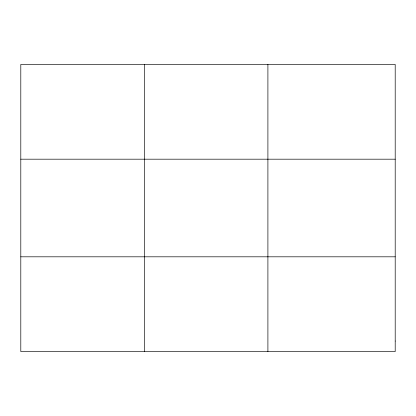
<?xml version="1.0" encoding="UTF-8"?>
<svg xmlns="http://www.w3.org/2000/svg" width="416" height="416" viewBox="0 0 416 416"><rect width="100%" height="100%" fill="white"/><g stroke="black" fill="none" stroke-linecap="round" stroke-linejoin="round"><path stroke-width="0.62" d="M144.352 351.572L144.352 64.428M267.904 351.572L267.904 64.428M20.8 159.188L395.2 159.188M20.8 256.812L395.2 256.812M395.2 341.042L395.2 351.572L20.8 351.572L20.8 64.428L395.2 64.428L395.2 341.042"/></g></svg>
